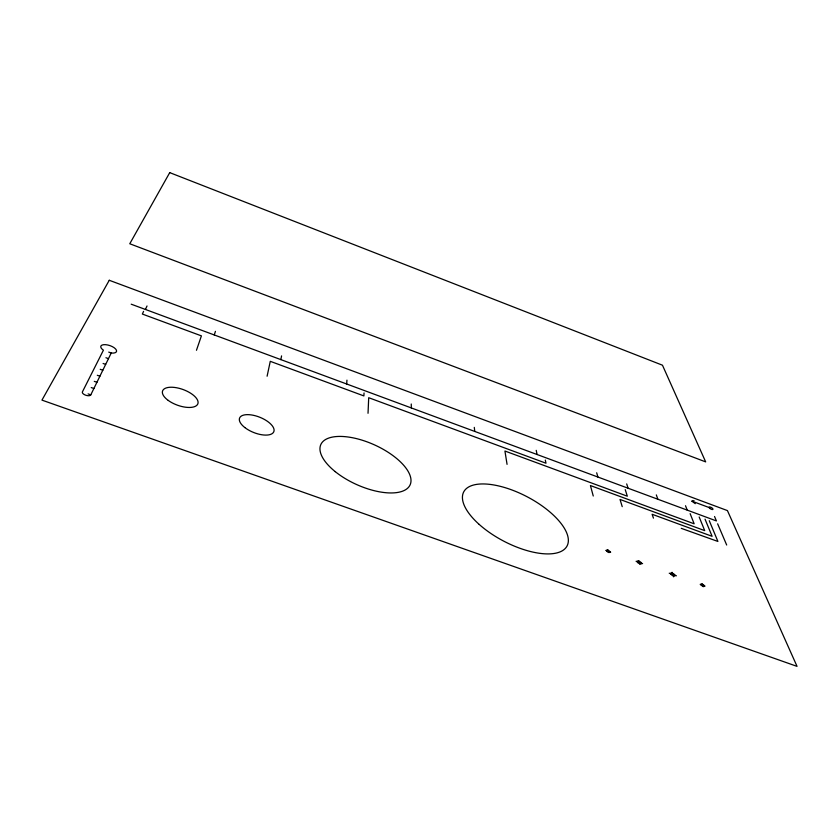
<?xml version="1.0" encoding="UTF-8"?>
<svg xmlns="http://www.w3.org/2000/svg" width="839" height="839" viewBox="0 0 839 839"><rect width="100%" height="100%" fill="white"/><g stroke="black" fill="none" stroke-linecap="round" stroke-linejoin="round"><path stroke-width="1.26" d="M368.027 413.291L368.709 397.707L546 463.222L545.308 460.045M364.042 392.967L363.885 395.924L270.273 361.326L267.106 376.218M346.654 383.979L346.958 380.151M280.855 359.616L281.579 355.893M214.26 334.95L215.424 331.353M196.462 350.272L201.412 335.873L142.347 314.048L143.574 311.395M145.409 309.444L147.024 305.983M90.79 394.854L111.22 353.02A8.264 3.492 18.5 0 0 115.614 348.993A8.264 3.492 18.5 0 0 103.732 344.682A8.264 3.492 18.5 0 0 103.417 350.188L82.411 391.876A4.457 2.024 17.8 0 0 85.683 395.2A4.457 2.024 17.8 0 0 90.79 394.854L88.095 393.89M695.258 503.673L691.923 501.145L694.021 500.642M94.283 381.357L96.915 382.301M91.22 387.566L93.884 388.509M605.842 550.405L610.677 552.146M636.088 561.291L642.601 563.63M669.228 573.215L676.412 575.806M700.198 584.364L705.043 586.104M100.219 369.317L102.809 370.24M97.282 375.274L99.893 376.208M105.934 357.729L108.462 358.652M103.103 363.465L105.662 364.388M108.713 352.107L111.22 353.02M131.209 304.19L716.443 520.946L714.545 516.509M691.923 501.145L709.123 507.543M717.639 523.809L726.679 545.014M709.27 520.704L717.911 541.449L681.268 528.339M705.033 519.142L712.112 536.32L652.113 514.265L653.445 518.124M699.17 516.971L704.708 530.626L620.021 499.446L622.223 506.651M690.14 513.636L694.157 523.798L590.415 485.55L593.257 496.017M685.515 505.739L687.235 510.133M702.117 583.839L703.187 586.702M656.318 494.905L657.881 499.257M672.049 572.292L673.612 576.833M626.691 483.914L628.086 488.225M625.233 489.619L627.331 496.206L504.931 451.025L507.06 464.355M638.836 560.84L639.863 564.165M596.686 472.787L597.903 477.045M607.824 549.755L608.579 552.534M536.226 450.354L537.086 454.518M474.287 427.376L474.759 431.435M411.246 403.999L411.341 407.943M109.259 280.278L41.95 400.119L797.05 666.376L727.434 510.594L109.259 280.278M169.73 172.624L129.772 243.761L705.662 461.88L662.464 365.206L169.73 172.624M709.647 508.214A2.213 0.787 29.8 0 0 712.919 509.399A2.213 0.787 29.8 0 0 710.528 507.155A2.213 0.787 29.8 0 0 709.647 508.214M606.954 551.359A2.024 0.839 29.5 0 0 609.974 552.282A2.024 0.839 29.5 0 0 607.782 550.153A2.024 0.839 29.5 0 0 606.954 551.359M637.776 562.581A2.527 1.038 30 0 0 641.51 563.735A2.527 1.038 30 0 0 638.71 561.06A2.527 1.038 30 0 0 637.776 562.581M701.373 585.276A2.024 0.808 31.1 0 0 704.351 586.304A2.024 0.808 31.1 0 0 702.191 584.143A2.024 0.808 31.1 0 0 701.373 585.276M168.24 400.423A18.783 8.327 20 0 0 197.7 404.157A18.783 8.327 20 0 0 174.722 387.461A18.783 8.327 20 0 0 168.24 400.423M244.82 427.544A18.416 8.212 21.7 0 0 273.629 432.095A18.416 8.212 21.7 0 0 251.679 414.98A18.416 8.212 21.7 0 0 244.82 427.544M335.243 471.644A48.977 21.751 24.3 0 0 410.072 484.932A48.977 21.751 24.3 0 0 351.111 437.476A48.977 21.751 24.3 0 0 335.243 471.644M479.184 524.406A58.321 25.086 27.6 0 0 566.965 546.147A58.321 25.086 27.6 0 0 499.992 486.263A58.321 25.086 27.6 0 0 479.184 524.406M671.19 574.537A2.527 1.017 30.6 0 0 674.955 575.837A2.527 1.017 30.6 0 0 672.301 573.142A2.527 1.017 30.6 0 0 671.19 574.537"/></g></svg>
